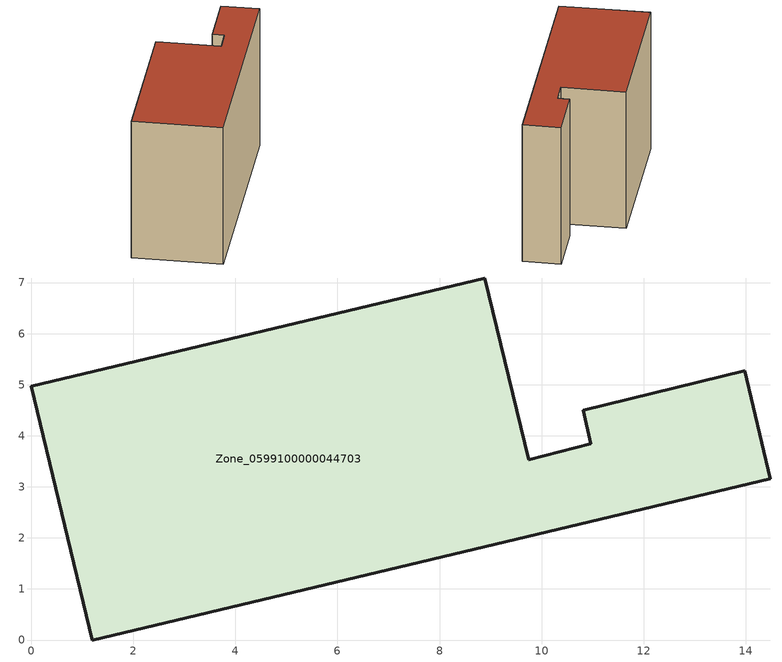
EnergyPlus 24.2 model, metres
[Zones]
Zone_0599100000044703
 floor ground (C_G): 9.75,3.53 10.96,3.84 10.81,4.5 13.98,5.27 14.48,3.16 1.2,0 0,4.97 8.89,7.09 z0
 wall outside (C_F): 1.2,0 14.48,3.16 13.98,5.27 10.81,4.5 10.96,3.84 9.75,3.53 8.89,7.09 0,4.97 1.2,0 z0:8.57
 roof outside (C_R): 10.96,3.84 9.75,3.53 8.89,7.09 0,4.97 1.2,0 14.48,3.16 13.98,5.27 10.81,4.5 z8.57
[BUILDING]
Pand.0599100000044703: North Axis=0; Terrain=City; Loads Convergence Tolerance Value=0.04; Temperature Convergence Tolerance Value=0.4; Solar Distribution=FullExterior; Maximum Number of Warmup Days=25; Minimum Number of Warmup Days=1
[Site:Location]
Rotterdam.The.Hague.AP_ZH_NLD Design_Conditions: Latitude=51.96; Longitude=4.45; Time Zone=1; Elevation=-4.5
[SITE:GROUNDTEMPERATURE:BUILDINGSURFACE]
18, 18, 18, 18, 18, 18, 18, 18, 18, 18, 18, 18
[MATERIAL] Thermal Absorptance=0.9; Solar Absorptance=0.7; Visible Absorptance=0.7
Name | Roughness | Thickness | Conductivity | Density | Specific Heat
G.TI.1975-1991 | MediumSmooth | 0.15 | 0.288461 | 540 | 1210
F.TI.1975-1991 | Rough | 0.3 | 0.230769 | 1920 | 840
R.TI.1975-1991 | MediumRough | 0.2 | 0.153846 | 1500 | 1000
[CONSTRUCTION]
C_G: G.TI.1975-1991
C_F: F.TI.1975-1991
C_R: R.TI.1975-1991
[ZONE]
Zone_0599100000044703: Type=1; Multiplier=1; Ceiling Height=Autocalculate; Volume=Autocalculate; Floor Area=autocalculate; Part of Total Floor Area=Yes
[ZONEINFILTRATION:DESIGNFLOWRATE]
Infil_Zone_0599100000044703: Zone or ZoneList or Space or SpaceList=Zone_0599100000044703; Schedule=AlwaysOn; Design Flow Rate Calculation Method=Flow/Area; Flow Rate per Floor Area=0.003; Constant Term Coefficient=1; Temperature Term Coefficient=0; Velocity Term Coefficient=0; Velocity Squared Term Coefficient=0
[HVACTEMPLATE:ZONE:IDEALLOADSAIRSYSTEM]
Zone_0599100000044703: Maximum Heating Supply Air Temperature=50; Minimum Cooling Supply Air Temperature=13; Maximum Heating Supply Air Humidity Ratio=0.0156; Minimum Cooling Supply Air Humidity Ratio=0.0077; Heating Limit=NoLimit; Cooling Limit=NoLimit; Dehumidification Control Type=ConstantSensibleHeatRatio; Cooling Sensible Heat Ratio=0.7; Dehumidification Setpoint=60; Humidification Control Type=None; Humidification Setpoint=30; Outdoor Air Method=None; Outdoor Air Flow Rate per Person=0.00944; Outdoor Air Flow Rate per Zone Floor Area=0; Outdoor Air Flow Rate per Zone=0; Demand Controlled Ventilation Type=None; Outdoor Air Economizer Type=NoEconomizer; Heat Recovery Type=None; Sensible Heat Recovery Effectiveness=0.7; Latent Heat Recovery Effectiveness=0.65
[ZONECONTROL:THERMOSTAT]
ThermostatControl_Zone_0599100000044703: Zone or ZoneList=Zone_0599100000044703; Control Type Schedule=DualSetpointControlType; Control 1=Thermostat_Zone_0599100000044703; Temperature Difference Between Cutout And Setpoint=0
[THERMOSTATSETPOINT:DUALSETPOINT]
Thermostat_Zone_0599100000044703: Heating Setpoint Temperature Schedule=HeatingSetpoint_Zone_0599100000044703; Cooling Setpoint Temperature Schedule=CoolingSetpoint_Zone_0599100000044703
[SCHEDULE:COMPACT]
HeatingSetpoint_Zone_0599100000044703: Through: 12/31, For: AllDays, Until: 24:00, 21
CoolingSetpoint_Zone_0599100000044703: Through: 12/31, For: AllDays, Until: 24:00, 24
DualSetpointControlType: Through: 12/31, For: AllDays, Until: 24:00, 4
AlwaysOn: Through: 12/31, For: AllDays, Until: 24:00, 1
